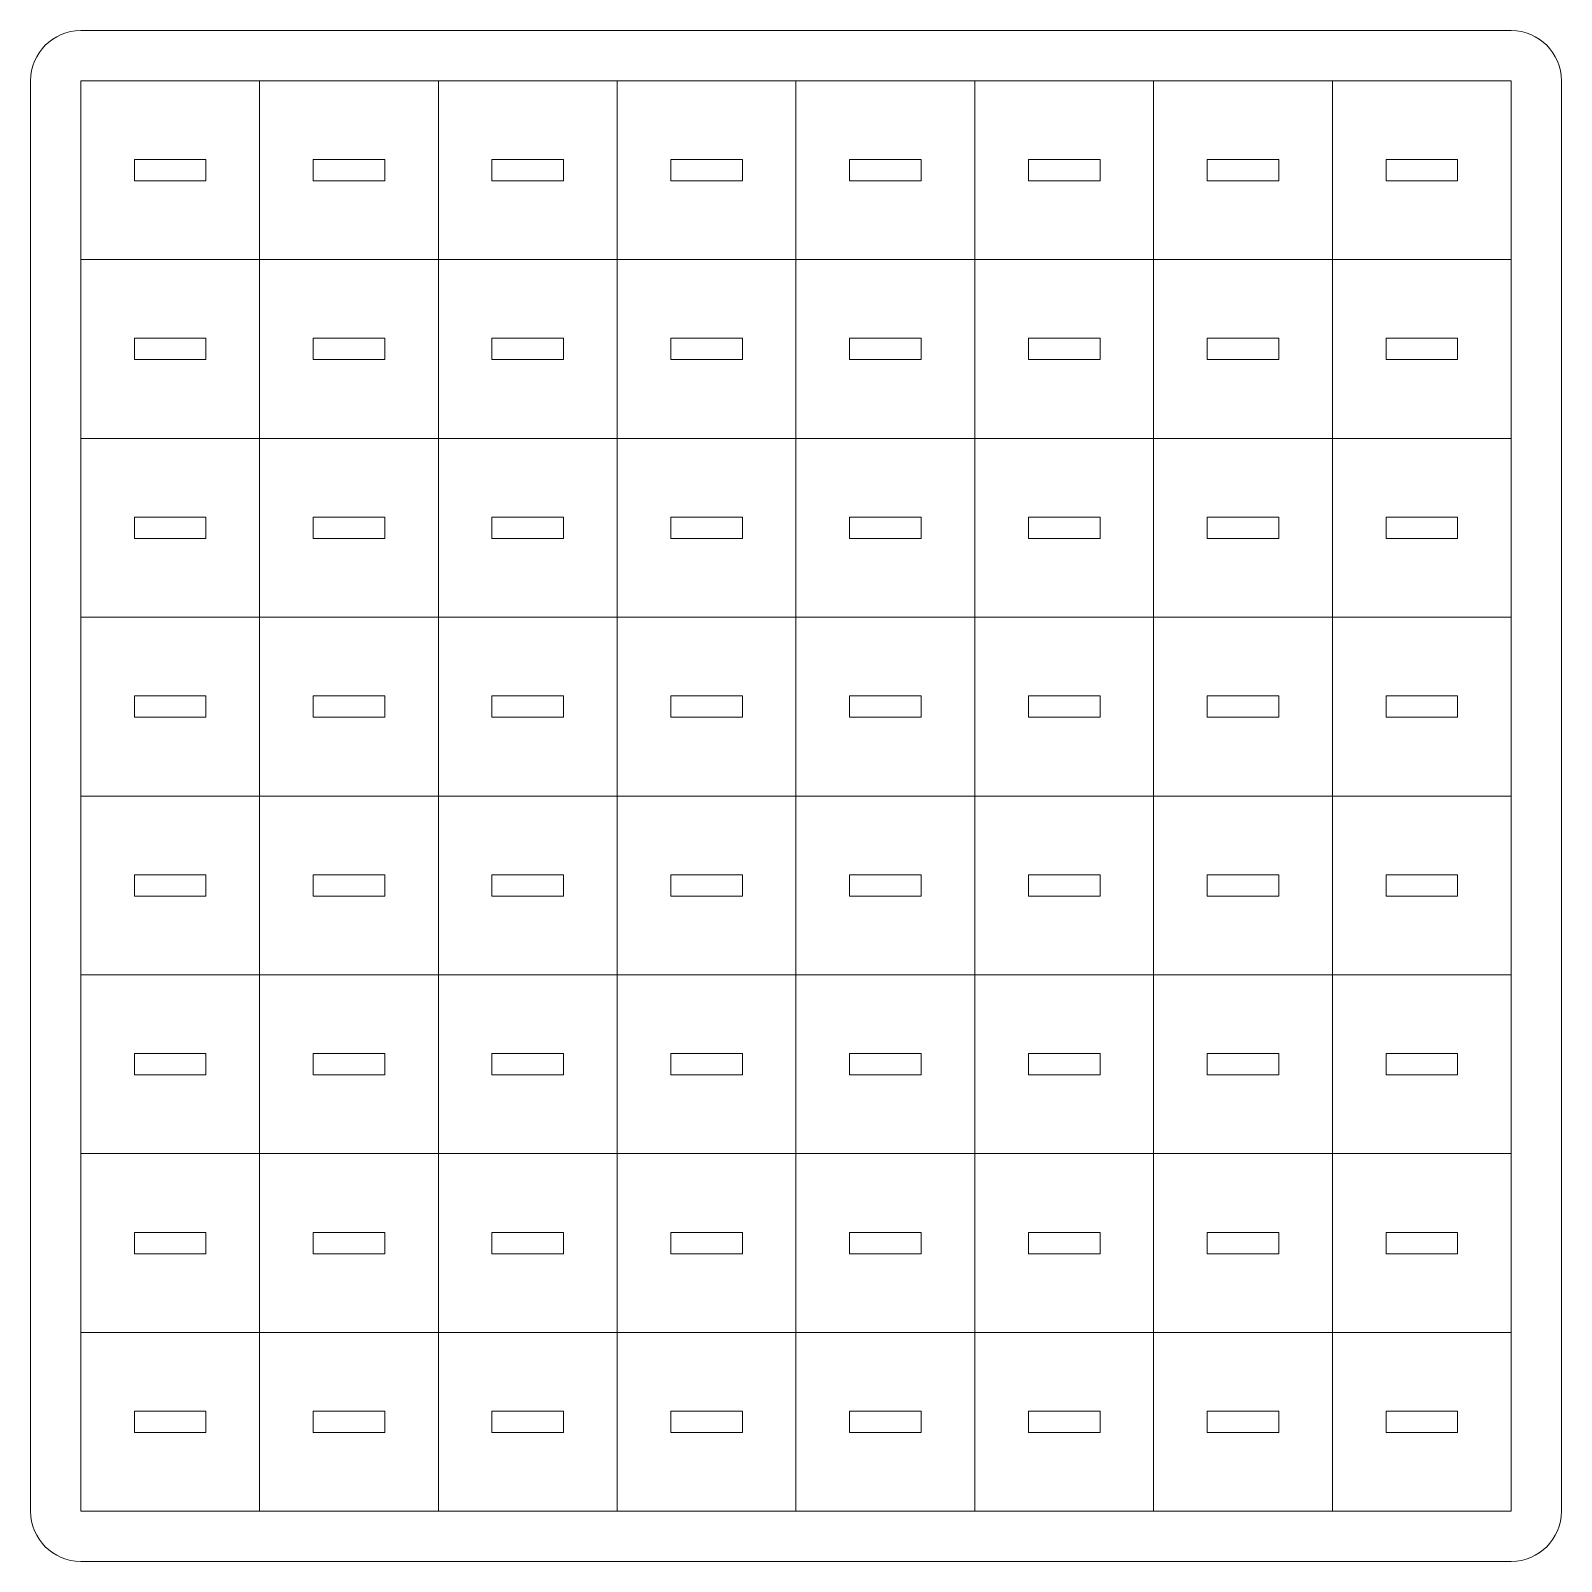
# Model space of a CAD drawing. Header units: millimetres. Extents: x 1411 to 2294, y -163 to 58.
# Drawn here: x 1836.5 to 2050.5, y -162.5 to 51.5 of the extents above; entities that cross this region are included whole.
import ezdxf

# ---------------------------------------------------------------- set-up
doc = ezdxf.new("R2010")
doc.units = ezdxf.units.MM
doc.header["$MEASUREMENT"] = 0
doc.layers.add('layer 1', color=7, linetype='Continuous')

msp = doc.modelspace()

# ---------------------------------------------------------------- linework, layer by layer
at = {"layer": 'layer 1', "color": 250, "lineweight": 18}
for points, knots in [([(1843.5294, 51.4584), (1843.5294, 51.4584), (2043.5294, 51.4584), (2043.5294, 51.4584), (2043.5294, 51.4584), (2047.3849, 51.4584), (2050.5294, 48.3139), (2050.5294, 44.4584), (2050.5294, 44.4584), (2050.5294, 44.4584), (2050.5294, -155.5416), (2050.5294, -155.5416), (2050.5294, -155.5416), (2050.5294, -159.3971), (2047.3849, -162.5416), (2043.5294, -162.5416), (2043.5294, -162.5416), (2043.5294, -162.5416), (1843.5294, -162.5416), (1843.5294, -162.5416), (1843.5294, -162.5416), (1839.6739, -162.5416), (1836.5294, -159.3971), (1836.5294, -155.5416), (1836.5294, -155.5416), (1836.5294, -155.5416), (1836.5294, 44.4584), (1836.5294, 44.4584), (1836.5294, 44.4584), (1836.5294, 48.3139), (1839.6739, 51.4584), (1843.5294, 51.4584)], [0, 0, 0, 0, 0.11111111, 0.11111111, 0.11111111, 0.11111111, 0.22222222, 0.22222222, 0.22222222, 0.22222222, 0.33333333, 0.33333333, 0.33333333, 0.33333333, 0.44444444, 0.44444444, 0.44444444, 0.44444444, 0.55555556, 0.55555556, 0.55555556, 0.55555556, 0.66666667, 0.66666667, 0.66666667, 0.66666667, 0.77777778, 0.77777778, 0.77777778, 0.77777778, 1, 1, 1, 1]), ([(1851.0294, 33.4584), (1851.0294, 33.4584), (1861.0294, 33.4584), (1861.0294, 33.4584), (1861.0294, 33.4584), (1861.0294, 33.4584), (1861.0294, 30.4584), (1861.0294, 30.4584), (1861.0294, 30.4584), (1861.0294, 30.4584), (1851.0294, 30.4584), (1851.0294, 30.4584), (1851.0294, 30.4584), (1851.0294, 30.4584), (1851.0294, 33.4584), (1851.0294, 33.4584)], [0, 0, 0, 0, 0.2, 0.2, 0.2, 0.2, 0.4, 0.4, 0.4, 0.4, 0.6, 0.6, 0.6, 0.6, 1, 1, 1, 1]), ([(1876.0294, 33.4584), (1876.0294, 33.4584), (1886.0294, 33.4584), (1886.0294, 33.4584), (1886.0294, 33.4584), (1886.0294, 33.4584), (1886.0294, 30.4584), (1886.0294, 30.4584), (1886.0294, 30.4584), (1886.0294, 30.4584), (1876.0294, 30.4584), (1876.0294, 30.4584), (1876.0294, 30.4584), (1876.0294, 30.4584), (1876.0294, 33.4584), (1876.0294, 33.4584)], [0, 0, 0, 0, 0.2, 0.2, 0.2, 0.2, 0.4, 0.4, 0.4, 0.4, 0.6, 0.6, 0.6, 0.6, 1, 1, 1, 1]), ([(1901.0294, 33.4584), (1901.0294, 33.4584), (1911.0294, 33.4584), (1911.0294, 33.4584), (1911.0294, 33.4584), (1911.0294, 33.4584), (1911.0294, 30.4584), (1911.0294, 30.4584), (1911.0294, 30.4584), (1911.0294, 30.4584), (1901.0294, 30.4584), (1901.0294, 30.4584), (1901.0294, 30.4584), (1901.0294, 30.4584), (1901.0294, 33.4584), (1901.0294, 33.4584)], [0, 0, 0, 0, 0.2, 0.2, 0.2, 0.2, 0.4, 0.4, 0.4, 0.4, 0.6, 0.6, 0.6, 0.6, 1, 1, 1, 1]), ([(1926.0294, 33.4584), (1926.0294, 33.4584), (1936.0294, 33.4584), (1936.0294, 33.4584), (1936.0294, 33.4584), (1936.0294, 33.4584), (1936.0294, 30.4584), (1936.0294, 30.4584), (1936.0294, 30.4584), (1936.0294, 30.4584), (1926.0294, 30.4584), (1926.0294, 30.4584), (1926.0294, 30.4584), (1926.0294, 30.4584), (1926.0294, 33.4584), (1926.0294, 33.4584)], [0, 0, 0, 0, 0.2, 0.2, 0.2, 0.2, 0.4, 0.4, 0.4, 0.4, 0.6, 0.6, 0.6, 0.6, 1, 1, 1, 1]), ([(1951.0294, 33.4584), (1951.0294, 33.4584), (1961.0294, 33.4584), (1961.0294, 33.4584), (1961.0294, 33.4584), (1961.0294, 33.4584), (1961.0294, 30.4584), (1961.0294, 30.4584), (1961.0294, 30.4584), (1961.0294, 30.4584), (1951.0294, 30.4584), (1951.0294, 30.4584), (1951.0294, 30.4584), (1951.0294, 30.4584), (1951.0294, 33.4584), (1951.0294, 33.4584)], [0, 0, 0, 0, 0.2, 0.2, 0.2, 0.2, 0.4, 0.4, 0.4, 0.4, 0.6, 0.6, 0.6, 0.6, 1, 1, 1, 1]), ([(1976.0294, 33.4584), (1976.0294, 33.4584), (1986.0294, 33.4584), (1986.0294, 33.4584), (1986.0294, 33.4584), (1986.0294, 33.4584), (1986.0294, 30.4584), (1986.0294, 30.4584), (1986.0294, 30.4584), (1986.0294, 30.4584), (1976.0294, 30.4584), (1976.0294, 30.4584), (1976.0294, 30.4584), (1976.0294, 30.4584), (1976.0294, 33.4584), (1976.0294, 33.4584)], [0, 0, 0, 0, 0.2, 0.2, 0.2, 0.2, 0.4, 0.4, 0.4, 0.4, 0.6, 0.6, 0.6, 0.6, 1, 1, 1, 1]), ([(2001.0294, 33.4584), (2001.0294, 33.4584), (2011.0294, 33.4584), (2011.0294, 33.4584), (2011.0294, 33.4584), (2011.0294, 33.4584), (2011.0294, 30.4584), (2011.0294, 30.4584), (2011.0294, 30.4584), (2011.0294, 30.4584), (2001.0294, 30.4584), (2001.0294, 30.4584), (2001.0294, 30.4584), (2001.0294, 30.4584), (2001.0294, 33.4584), (2001.0294, 33.4584)], [0, 0, 0, 0, 0.2, 0.2, 0.2, 0.2, 0.4, 0.4, 0.4, 0.4, 0.6, 0.6, 0.6, 0.6, 1, 1, 1, 1]), ([(2026.0294, 33.4584), (2026.0294, 33.4584), (2036.0294, 33.4584), (2036.0294, 33.4584), (2036.0294, 33.4584), (2036.0294, 33.4584), (2036.0294, 30.4584), (2036.0294, 30.4584), (2036.0294, 30.4584), (2036.0294, 30.4584), (2026.0294, 30.4584), (2026.0294, 30.4584), (2026.0294, 30.4584), (2026.0294, 30.4584), (2026.0294, 33.4584), (2026.0294, 33.4584)], [0, 0, 0, 0, 0.2, 0.2, 0.2, 0.2, 0.4, 0.4, 0.4, 0.4, 0.6, 0.6, 0.6, 0.6, 1, 1, 1, 1]), ([(1851.0294, 8.4584), (1851.0294, 8.4584), (1861.0294, 8.4584), (1861.0294, 8.4584), (1861.0294, 8.4584), (1861.0294, 8.4584), (1861.0294, 5.4584), (1861.0294, 5.4584), (1861.0294, 5.4584), (1861.0294, 5.4584), (1851.0294, 5.4584), (1851.0294, 5.4584), (1851.0294, 5.4584), (1851.0294, 5.4584), (1851.0294, 8.4584), (1851.0294, 8.4584)], [0, 0, 0, 0, 0.2, 0.2, 0.2, 0.2, 0.4, 0.4, 0.4, 0.4, 0.6, 0.6, 0.6, 0.6, 1, 1, 1, 1]), ([(1876.0294, 8.4584), (1876.0294, 8.4584), (1886.0294, 8.4584), (1886.0294, 8.4584), (1886.0294, 8.4584), (1886.0294, 8.4584), (1886.0294, 5.4584), (1886.0294, 5.4584), (1886.0294, 5.4584), (1886.0294, 5.4584), (1876.0294, 5.4584), (1876.0294, 5.4584), (1876.0294, 5.4584), (1876.0294, 5.4584), (1876.0294, 8.4584), (1876.0294, 8.4584)], [0, 0, 0, 0, 0.2, 0.2, 0.2, 0.2, 0.4, 0.4, 0.4, 0.4, 0.6, 0.6, 0.6, 0.6, 1, 1, 1, 1]), ([(1901.0294, 8.4584), (1901.0294, 8.4584), (1911.0294, 8.4584), (1911.0294, 8.4584), (1911.0294, 8.4584), (1911.0294, 8.4584), (1911.0294, 5.4584), (1911.0294, 5.4584), (1911.0294, 5.4584), (1911.0294, 5.4584), (1901.0294, 5.4584), (1901.0294, 5.4584), (1901.0294, 5.4584), (1901.0294, 5.4584), (1901.0294, 8.4584), (1901.0294, 8.4584)], [0, 0, 0, 0, 0.2, 0.2, 0.2, 0.2, 0.4, 0.4, 0.4, 0.4, 0.6, 0.6, 0.6, 0.6, 1, 1, 1, 1]), ([(1926.0294, 8.4584), (1926.0294, 8.4584), (1936.0294, 8.4584), (1936.0294, 8.4584), (1936.0294, 8.4584), (1936.0294, 8.4584), (1936.0294, 5.4584), (1936.0294, 5.4584), (1936.0294, 5.4584), (1936.0294, 5.4584), (1926.0294, 5.4584), (1926.0294, 5.4584), (1926.0294, 5.4584), (1926.0294, 5.4584), (1926.0294, 8.4584), (1926.0294, 8.4584)], [0, 0, 0, 0, 0.2, 0.2, 0.2, 0.2, 0.4, 0.4, 0.4, 0.4, 0.6, 0.6, 0.6, 0.6, 1, 1, 1, 1]), ([(1951.0294, 8.4584), (1951.0294, 8.4584), (1961.0294, 8.4584), (1961.0294, 8.4584), (1961.0294, 8.4584), (1961.0294, 8.4584), (1961.0294, 5.4584), (1961.0294, 5.4584), (1961.0294, 5.4584), (1961.0294, 5.4584), (1951.0294, 5.4584), (1951.0294, 5.4584), (1951.0294, 5.4584), (1951.0294, 5.4584), (1951.0294, 8.4584), (1951.0294, 8.4584)], [0, 0, 0, 0, 0.2, 0.2, 0.2, 0.2, 0.4, 0.4, 0.4, 0.4, 0.6, 0.6, 0.6, 0.6, 1, 1, 1, 1]), ([(1976.0294, 8.4584), (1976.0294, 8.4584), (1986.0294, 8.4584), (1986.0294, 8.4584), (1986.0294, 8.4584), (1986.0294, 8.4584), (1986.0294, 5.4584), (1986.0294, 5.4584), (1986.0294, 5.4584), (1986.0294, 5.4584), (1976.0294, 5.4584), (1976.0294, 5.4584), (1976.0294, 5.4584), (1976.0294, 5.4584), (1976.0294, 8.4584), (1976.0294, 8.4584)], [0, 0, 0, 0, 0.2, 0.2, 0.2, 0.2, 0.4, 0.4, 0.4, 0.4, 0.6, 0.6, 0.6, 0.6, 1, 1, 1, 1]), ([(2001.0294, 8.4584), (2001.0294, 8.4584), (2011.0294, 8.4584), (2011.0294, 8.4584), (2011.0294, 8.4584), (2011.0294, 8.4584), (2011.0294, 5.4584), (2011.0294, 5.4584), (2011.0294, 5.4584), (2011.0294, 5.4584), (2001.0294, 5.4584), (2001.0294, 5.4584), (2001.0294, 5.4584), (2001.0294, 5.4584), (2001.0294, 8.4584), (2001.0294, 8.4584)], [0, 0, 0, 0, 0.2, 0.2, 0.2, 0.2, 0.4, 0.4, 0.4, 0.4, 0.6, 0.6, 0.6, 0.6, 1, 1, 1, 1]), ([(2026.0294, 8.4584), (2026.0294, 8.4584), (2036.0294, 8.4584), (2036.0294, 8.4584), (2036.0294, 8.4584), (2036.0294, 8.4584), (2036.0294, 5.4584), (2036.0294, 5.4584), (2036.0294, 5.4584), (2036.0294, 5.4584), (2026.0294, 5.4584), (2026.0294, 5.4584), (2026.0294, 5.4584), (2026.0294, 5.4584), (2026.0294, 8.4584), (2026.0294, 8.4584)], [0, 0, 0, 0, 0.2, 0.2, 0.2, 0.2, 0.4, 0.4, 0.4, 0.4, 0.6, 0.6, 0.6, 0.6, 1, 1, 1, 1]), ([(1851.0294, -16.5416), (1851.0294, -16.5416), (1861.0294, -16.5416), (1861.0294, -16.5416), (1861.0294, -16.5416), (1861.0294, -16.5416), (1861.0294, -19.5416), (1861.0294, -19.5416), (1861.0294, -19.5416), (1861.0294, -19.5416), (1851.0294, -19.5416), (1851.0294, -19.5416), (1851.0294, -19.5416), (1851.0294, -19.5416), (1851.0294, -16.5416), (1851.0294, -16.5416)], [0, 0, 0, 0, 0.2, 0.2, 0.2, 0.2, 0.4, 0.4, 0.4, 0.4, 0.6, 0.6, 0.6, 0.6, 1, 1, 1, 1]), ([(1876.0294, -16.5416), (1876.0294, -16.5416), (1886.0294, -16.5416), (1886.0294, -16.5416), (1886.0294, -16.5416), (1886.0294, -16.5416), (1886.0294, -19.5416), (1886.0294, -19.5416), (1886.0294, -19.5416), (1886.0294, -19.5416), (1876.0294, -19.5416), (1876.0294, -19.5416), (1876.0294, -19.5416), (1876.0294, -19.5416), (1876.0294, -16.5416), (1876.0294, -16.5416)], [0, 0, 0, 0, 0.2, 0.2, 0.2, 0.2, 0.4, 0.4, 0.4, 0.4, 0.6, 0.6, 0.6, 0.6, 1, 1, 1, 1]), ([(1901.0294, -16.5416), (1901.0294, -16.5416), (1911.0294, -16.5416), (1911.0294, -16.5416), (1911.0294, -16.5416), (1911.0294, -16.5416), (1911.0294, -19.5416), (1911.0294, -19.5416), (1911.0294, -19.5416), (1911.0294, -19.5416), (1901.0294, -19.5416), (1901.0294, -19.5416), (1901.0294, -19.5416), (1901.0294, -19.5416), (1901.0294, -16.5416), (1901.0294, -16.5416)], [0, 0, 0, 0, 0.2, 0.2, 0.2, 0.2, 0.4, 0.4, 0.4, 0.4, 0.6, 0.6, 0.6, 0.6, 1, 1, 1, 1]), ([(1926.0294, -16.5416), (1926.0294, -16.5416), (1936.0294, -16.5416), (1936.0294, -16.5416), (1936.0294, -16.5416), (1936.0294, -16.5416), (1936.0294, -19.5416), (1936.0294, -19.5416), (1936.0294, -19.5416), (1936.0294, -19.5416), (1926.0294, -19.5416), (1926.0294, -19.5416), (1926.0294, -19.5416), (1926.0294, -19.5416), (1926.0294, -16.5416), (1926.0294, -16.5416)], [0, 0, 0, 0, 0.2, 0.2, 0.2, 0.2, 0.4, 0.4, 0.4, 0.4, 0.6, 0.6, 0.6, 0.6, 1, 1, 1, 1]), ([(1951.0294, -16.5416), (1951.0294, -16.5416), (1961.0294, -16.5416), (1961.0294, -16.5416), (1961.0294, -16.5416), (1961.0294, -16.5416), (1961.0294, -19.5416), (1961.0294, -19.5416), (1961.0294, -19.5416), (1961.0294, -19.5416), (1951.0294, -19.5416), (1951.0294, -19.5416), (1951.0294, -19.5416), (1951.0294, -19.5416), (1951.0294, -16.5416), (1951.0294, -16.5416)], [0, 0, 0, 0, 0.2, 0.2, 0.2, 0.2, 0.4, 0.4, 0.4, 0.4, 0.6, 0.6, 0.6, 0.6, 1, 1, 1, 1]), ([(1976.0294, -16.5416), (1976.0294, -16.5416), (1986.0294, -16.5416), (1986.0294, -16.5416), (1986.0294, -16.5416), (1986.0294, -16.5416), (1986.0294, -19.5416), (1986.0294, -19.5416), (1986.0294, -19.5416), (1986.0294, -19.5416), (1976.0294, -19.5416), (1976.0294, -19.5416), (1976.0294, -19.5416), (1976.0294, -19.5416), (1976.0294, -16.5416), (1976.0294, -16.5416)], [0, 0, 0, 0, 0.2, 0.2, 0.2, 0.2, 0.4, 0.4, 0.4, 0.4, 0.6, 0.6, 0.6, 0.6, 1, 1, 1, 1]), ([(2001.0294, -16.5416), (2001.0294, -16.5416), (2011.0294, -16.5416), (2011.0294, -16.5416), (2011.0294, -16.5416), (2011.0294, -16.5416), (2011.0294, -19.5416), (2011.0294, -19.5416), (2011.0294, -19.5416), (2011.0294, -19.5416), (2001.0294, -19.5416), (2001.0294, -19.5416), (2001.0294, -19.5416), (2001.0294, -19.5416), (2001.0294, -16.5416), (2001.0294, -16.5416)], [0, 0, 0, 0, 0.2, 0.2, 0.2, 0.2, 0.4, 0.4, 0.4, 0.4, 0.6, 0.6, 0.6, 0.6, 1, 1, 1, 1]), ([(2026.0294, -16.5416), (2026.0294, -16.5416), (2036.0294, -16.5416), (2036.0294, -16.5416), (2036.0294, -16.5416), (2036.0294, -16.5416), (2036.0294, -19.5416), (2036.0294, -19.5416), (2036.0294, -19.5416), (2036.0294, -19.5416), (2026.0294, -19.5416), (2026.0294, -19.5416), (2026.0294, -19.5416), (2026.0294, -19.5416), (2026.0294, -16.5416), (2026.0294, -16.5416)], [0, 0, 0, 0, 0.2, 0.2, 0.2, 0.2, 0.4, 0.4, 0.4, 0.4, 0.6, 0.6, 0.6, 0.6, 1, 1, 1, 1]), ([(1851.0294, -41.5416), (1851.0294, -41.5416), (1861.0294, -41.5416), (1861.0294, -41.5416), (1861.0294, -41.5416), (1861.0294, -41.5416), (1861.0294, -44.5416), (1861.0294, -44.5416), (1861.0294, -44.5416), (1861.0294, -44.5416), (1851.0294, -44.5416), (1851.0294, -44.5416), (1851.0294, -44.5416), (1851.0294, -44.5416), (1851.0294, -41.5416), (1851.0294, -41.5416)], [0, 0, 0, 0, 0.2, 0.2, 0.2, 0.2, 0.4, 0.4, 0.4, 0.4, 0.6, 0.6, 0.6, 0.6, 1, 1, 1, 1]), ([(1876.0294, -41.5416), (1876.0294, -41.5416), (1886.0294, -41.5416), (1886.0294, -41.5416), (1886.0294, -41.5416), (1886.0294, -41.5416), (1886.0294, -44.5416), (1886.0294, -44.5416), (1886.0294, -44.5416), (1886.0294, -44.5416), (1876.0294, -44.5416), (1876.0294, -44.5416), (1876.0294, -44.5416), (1876.0294, -44.5416), (1876.0294, -41.5416), (1876.0294, -41.5416)], [0, 0, 0, 0, 0.2, 0.2, 0.2, 0.2, 0.4, 0.4, 0.4, 0.4, 0.6, 0.6, 0.6, 0.6, 1, 1, 1, 1]), ([(1901.0294, -41.5416), (1901.0294, -41.5416), (1911.0294, -41.5416), (1911.0294, -41.5416), (1911.0294, -41.5416), (1911.0294, -41.5416), (1911.0294, -44.5416), (1911.0294, -44.5416), (1911.0294, -44.5416), (1911.0294, -44.5416), (1901.0294, -44.5416), (1901.0294, -44.5416), (1901.0294, -44.5416), (1901.0294, -44.5416), (1901.0294, -41.5416), (1901.0294, -41.5416)], [0, 0, 0, 0, 0.2, 0.2, 0.2, 0.2, 0.4, 0.4, 0.4, 0.4, 0.6, 0.6, 0.6, 0.6, 1, 1, 1, 1]), ([(1926.0294, -41.5416), (1926.0294, -41.5416), (1936.0294, -41.5416), (1936.0294, -41.5416), (1936.0294, -41.5416), (1936.0294, -41.5416), (1936.0294, -44.5416), (1936.0294, -44.5416), (1936.0294, -44.5416), (1936.0294, -44.5416), (1926.0294, -44.5416), (1926.0294, -44.5416), (1926.0294, -44.5416), (1926.0294, -44.5416), (1926.0294, -41.5416), (1926.0294, -41.5416)], [0, 0, 0, 0, 0.2, 0.2, 0.2, 0.2, 0.4, 0.4, 0.4, 0.4, 0.6, 0.6, 0.6, 0.6, 1, 1, 1, 1]), ([(1951.0294, -41.5416), (1951.0294, -41.5416), (1961.0294, -41.5416), (1961.0294, -41.5416), (1961.0294, -41.5416), (1961.0294, -41.5416), (1961.0294, -44.5416), (1961.0294, -44.5416), (1961.0294, -44.5416), (1961.0294, -44.5416), (1951.0294, -44.5416), (1951.0294, -44.5416), (1951.0294, -44.5416), (1951.0294, -44.5416), (1951.0294, -41.5416), (1951.0294, -41.5416)], [0, 0, 0, 0, 0.2, 0.2, 0.2, 0.2, 0.4, 0.4, 0.4, 0.4, 0.6, 0.6, 0.6, 0.6, 1, 1, 1, 1]), ([(1976.0294, -41.5416), (1976.0294, -41.5416), (1986.0294, -41.5416), (1986.0294, -41.5416), (1986.0294, -41.5416), (1986.0294, -41.5416), (1986.0294, -44.5416), (1986.0294, -44.5416), (1986.0294, -44.5416), (1986.0294, -44.5416), (1976.0294, -44.5416), (1976.0294, -44.5416), (1976.0294, -44.5416), (1976.0294, -44.5416), (1976.0294, -41.5416), (1976.0294, -41.5416)], [0, 0, 0, 0, 0.2, 0.2, 0.2, 0.2, 0.4, 0.4, 0.4, 0.4, 0.6, 0.6, 0.6, 0.6, 1, 1, 1, 1]), ([(2001.0294, -41.5416), (2001.0294, -41.5416), (2011.0294, -41.5416), (2011.0294, -41.5416), (2011.0294, -41.5416), (2011.0294, -41.5416), (2011.0294, -44.5416), (2011.0294, -44.5416), (2011.0294, -44.5416), (2011.0294, -44.5416), (2001.0294, -44.5416), (2001.0294, -44.5416), (2001.0294, -44.5416), (2001.0294, -44.5416), (2001.0294, -41.5416), (2001.0294, -41.5416)], [0, 0, 0, 0, 0.2, 0.2, 0.2, 0.2, 0.4, 0.4, 0.4, 0.4, 0.6, 0.6, 0.6, 0.6, 1, 1, 1, 1]), ([(2026.0294, -41.5416), (2026.0294, -41.5416), (2036.0294, -41.5416), (2036.0294, -41.5416), (2036.0294, -41.5416), (2036.0294, -41.5416), (2036.0294, -44.5416), (2036.0294, -44.5416), (2036.0294, -44.5416), (2036.0294, -44.5416), (2026.0294, -44.5416), (2026.0294, -44.5416), (2026.0294, -44.5416), (2026.0294, -44.5416), (2026.0294, -41.5416), (2026.0294, -41.5416)], [0, 0, 0, 0, 0.2, 0.2, 0.2, 0.2, 0.4, 0.4, 0.4, 0.4, 0.6, 0.6, 0.6, 0.6, 1, 1, 1, 1]), ([(1851.0294, -66.5416), (1851.0294, -66.5416), (1861.0294, -66.5416), (1861.0294, -66.5416), (1861.0294, -66.5416), (1861.0294, -66.5416), (1861.0294, -69.5416), (1861.0294, -69.5416), (1861.0294, -69.5416), (1861.0294, -69.5416), (1851.0294, -69.5416), (1851.0294, -69.5416), (1851.0294, -69.5416), (1851.0294, -69.5416), (1851.0294, -66.5416), (1851.0294, -66.5416)], [0, 0, 0, 0, 0.2, 0.2, 0.2, 0.2, 0.4, 0.4, 0.4, 0.4, 0.6, 0.6, 0.6, 0.6, 1, 1, 1, 1]), ([(1876.0294, -66.5416), (1876.0294, -66.5416), (1886.0294, -66.5416), (1886.0294, -66.5416), (1886.0294, -66.5416), (1886.0294, -66.5416), (1886.0294, -69.5416), (1886.0294, -69.5416), (1886.0294, -69.5416), (1886.0294, -69.5416), (1876.0294, -69.5416), (1876.0294, -69.5416), (1876.0294, -69.5416), (1876.0294, -69.5416), (1876.0294, -66.5416), (1876.0294, -66.5416)], [0, 0, 0, 0, 0.2, 0.2, 0.2, 0.2, 0.4, 0.4, 0.4, 0.4, 0.6, 0.6, 0.6, 0.6, 1, 1, 1, 1]), ([(1901.0294, -66.5416), (1901.0294, -66.5416), (1911.0294, -66.5416), (1911.0294, -66.5416), (1911.0294, -66.5416), (1911.0294, -66.5416), (1911.0294, -69.5416), (1911.0294, -69.5416), (1911.0294, -69.5416), (1911.0294, -69.5416), (1901.0294, -69.5416), (1901.0294, -69.5416), (1901.0294, -69.5416), (1901.0294, -69.5416), (1901.0294, -66.5416), (1901.0294, -66.5416)], [0, 0, 0, 0, 0.2, 0.2, 0.2, 0.2, 0.4, 0.4, 0.4, 0.4, 0.6, 0.6, 0.6, 0.6, 1, 1, 1, 1]), ([(1926.0294, -66.5416), (1926.0294, -66.5416), (1936.0294, -66.5416), (1936.0294, -66.5416), (1936.0294, -66.5416), (1936.0294, -66.5416), (1936.0294, -69.5416), (1936.0294, -69.5416), (1936.0294, -69.5416), (1936.0294, -69.5416), (1926.0294, -69.5416), (1926.0294, -69.5416), (1926.0294, -69.5416), (1926.0294, -69.5416), (1926.0294, -66.5416), (1926.0294, -66.5416)], [0, 0, 0, 0, 0.2, 0.2, 0.2, 0.2, 0.4, 0.4, 0.4, 0.4, 0.6, 0.6, 0.6, 0.6, 1, 1, 1, 1]), ([(1951.0294, -66.5416), (1951.0294, -66.5416), (1961.0294, -66.5416), (1961.0294, -66.5416), (1961.0294, -66.5416), (1961.0294, -66.5416), (1961.0294, -69.5416), (1961.0294, -69.5416), (1961.0294, -69.5416), (1961.0294, -69.5416), (1951.0294, -69.5416), (1951.0294, -69.5416), (1951.0294, -69.5416), (1951.0294, -69.5416), (1951.0294, -66.5416), (1951.0294, -66.5416)], [0, 0, 0, 0, 0.2, 0.2, 0.2, 0.2, 0.4, 0.4, 0.4, 0.4, 0.6, 0.6, 0.6, 0.6, 1, 1, 1, 1]), ([(1976.0294, -66.5416), (1976.0294, -66.5416), (1986.0294, -66.5416), (1986.0294, -66.5416), (1986.0294, -66.5416), (1986.0294, -66.5416), (1986.0294, -69.5416), (1986.0294, -69.5416), (1986.0294, -69.5416), (1986.0294, -69.5416), (1976.0294, -69.5416), (1976.0294, -69.5416), (1976.0294, -69.5416), (1976.0294, -69.5416), (1976.0294, -66.5416), (1976.0294, -66.5416)], [0, 0, 0, 0, 0.2, 0.2, 0.2, 0.2, 0.4, 0.4, 0.4, 0.4, 0.6, 0.6, 0.6, 0.6, 1, 1, 1, 1]), ([(2001.0294, -66.5416), (2001.0294, -66.5416), (2011.0294, -66.5416), (2011.0294, -66.5416), (2011.0294, -66.5416), (2011.0294, -66.5416), (2011.0294, -69.5416), (2011.0294, -69.5416), (2011.0294, -69.5416), (2011.0294, -69.5416), (2001.0294, -69.5416), (2001.0294, -69.5416), (2001.0294, -69.5416), (2001.0294, -69.5416), (2001.0294, -66.5416), (2001.0294, -66.5416)], [0, 0, 0, 0, 0.2, 0.2, 0.2, 0.2, 0.4, 0.4, 0.4, 0.4, 0.6, 0.6, 0.6, 0.6, 1, 1, 1, 1]), ([(2026.0294, -66.5416), (2026.0294, -66.5416), (2036.0294, -66.5416), (2036.0294, -66.5416), (2036.0294, -66.5416), (2036.0294, -66.5416), (2036.0294, -69.5416), (2036.0294, -69.5416), (2036.0294, -69.5416), (2036.0294, -69.5416), (2026.0294, -69.5416), (2026.0294, -69.5416), (2026.0294, -69.5416), (2026.0294, -69.5416), (2026.0294, -66.5416), (2026.0294, -66.5416)], [0, 0, 0, 0, 0.2, 0.2, 0.2, 0.2, 0.4, 0.4, 0.4, 0.4, 0.6, 0.6, 0.6, 0.6, 1, 1, 1, 1]), ([(1851.0294, -91.5416), (1851.0294, -91.5416), (1861.0294, -91.5416), (1861.0294, -91.5416), (1861.0294, -91.5416), (1861.0294, -91.5416), (1861.0294, -94.5416), (1861.0294, -94.5416), (1861.0294, -94.5416), (1861.0294, -94.5416), (1851.0294, -94.5416), (1851.0294, -94.5416), (1851.0294, -94.5416), (1851.0294, -94.5416), (1851.0294, -91.5416), (1851.0294, -91.5416)], [0, 0, 0, 0, 0.2, 0.2, 0.2, 0.2, 0.4, 0.4, 0.4, 0.4, 0.6, 0.6, 0.6, 0.6, 1, 1, 1, 1]), ([(1876.0294, -91.5416), (1876.0294, -91.5416), (1886.0294, -91.5416), (1886.0294, -91.5416), (1886.0294, -91.5416), (1886.0294, -91.5416), (1886.0294, -94.5416), (1886.0294, -94.5416), (1886.0294, -94.5416), (1886.0294, -94.5416), (1876.0294, -94.5416), (1876.0294, -94.5416), (1876.0294, -94.5416), (1876.0294, -94.5416), (1876.0294, -91.5416), (1876.0294, -91.5416)], [0, 0, 0, 0, 0.2, 0.2, 0.2, 0.2, 0.4, 0.4, 0.4, 0.4, 0.6, 0.6, 0.6, 0.6, 1, 1, 1, 1]), ([(1901.0294, -91.5416), (1901.0294, -91.5416), (1911.0294, -91.5416), (1911.0294, -91.5416), (1911.0294, -91.5416), (1911.0294, -91.5416), (1911.0294, -94.5416), (1911.0294, -94.5416), (1911.0294, -94.5416), (1911.0294, -94.5416), (1901.0294, -94.5416), (1901.0294, -94.5416), (1901.0294, -94.5416), (1901.0294, -94.5416), (1901.0294, -91.5416), (1901.0294, -91.5416)], [0, 0, 0, 0, 0.2, 0.2, 0.2, 0.2, 0.4, 0.4, 0.4, 0.4, 0.6, 0.6, 0.6, 0.6, 1, 1, 1, 1]), ([(1926.0294, -91.5416), (1926.0294, -91.5416), (1936.0294, -91.5416), (1936.0294, -91.5416), (1936.0294, -91.5416), (1936.0294, -91.5416), (1936.0294, -94.5416), (1936.0294, -94.5416), (1936.0294, -94.5416), (1936.0294, -94.5416), (1926.0294, -94.5416), (1926.0294, -94.5416), (1926.0294, -94.5416), (1926.0294, -94.5416), (1926.0294, -91.5416), (1926.0294, -91.5416)], [0, 0, 0, 0, 0.2, 0.2, 0.2, 0.2, 0.4, 0.4, 0.4, 0.4, 0.6, 0.6, 0.6, 0.6, 1, 1, 1, 1]), ([(1951.0294, -91.5416), (1951.0294, -91.5416), (1961.0294, -91.5416), (1961.0294, -91.5416), (1961.0294, -91.5416), (1961.0294, -91.5416), (1961.0294, -94.5416), (1961.0294, -94.5416), (1961.0294, -94.5416), (1961.0294, -94.5416), (1951.0294, -94.5416), (1951.0294, -94.5416), (1951.0294, -94.5416), (1951.0294, -94.5416), (1951.0294, -91.5416), (1951.0294, -91.5416)], [0, 0, 0, 0, 0.2, 0.2, 0.2, 0.2, 0.4, 0.4, 0.4, 0.4, 0.6, 0.6, 0.6, 0.6, 1, 1, 1, 1]), ([(1976.0294, -91.5416), (1976.0294, -91.5416), (1986.0294, -91.5416), (1986.0294, -91.5416), (1986.0294, -91.5416), (1986.0294, -91.5416), (1986.0294, -94.5416), (1986.0294, -94.5416), (1986.0294, -94.5416), (1986.0294, -94.5416), (1976.0294, -94.5416), (1976.0294, -94.5416), (1976.0294, -94.5416), (1976.0294, -94.5416), (1976.0294, -91.5416), (1976.0294, -91.5416)], [0, 0, 0, 0, 0.2, 0.2, 0.2, 0.2, 0.4, 0.4, 0.4, 0.4, 0.6, 0.6, 0.6, 0.6, 1, 1, 1, 1]), ([(2001.0294, -91.5416), (2001.0294, -91.5416), (2011.0294, -91.5416), (2011.0294, -91.5416), (2011.0294, -91.5416), (2011.0294, -91.5416), (2011.0294, -94.5416), (2011.0294, -94.5416), (2011.0294, -94.5416), (2011.0294, -94.5416), (2001.0294, -94.5416), (2001.0294, -94.5416), (2001.0294, -94.5416), (2001.0294, -94.5416), (2001.0294, -91.5416), (2001.0294, -91.5416)], [0, 0, 0, 0, 0.2, 0.2, 0.2, 0.2, 0.4, 0.4, 0.4, 0.4, 0.6, 0.6, 0.6, 0.6, 1, 1, 1, 1]), ([(2026.0294, -91.5416), (2026.0294, -91.5416), (2036.0294, -91.5416), (2036.0294, -91.5416), (2036.0294, -91.5416), (2036.0294, -91.5416), (2036.0294, -94.5416), (2036.0294, -94.5416), (2036.0294, -94.5416), (2036.0294, -94.5416), (2026.0294, -94.5416), (2026.0294, -94.5416), (2026.0294, -94.5416), (2026.0294, -94.5416), (2026.0294, -91.5416), (2026.0294, -91.5416)], [0, 0, 0, 0, 0.2, 0.2, 0.2, 0.2, 0.4, 0.4, 0.4, 0.4, 0.6, 0.6, 0.6, 0.6, 1, 1, 1, 1]), ([(1851.0294, -116.5416), (1851.0294, -116.5416), (1861.0294, -116.5416), (1861.0294, -116.5416), (1861.0294, -116.5416), (1861.0294, -116.5416), (1861.0294, -119.5416), (1861.0294, -119.5416), (1861.0294, -119.5416), (1861.0294, -119.5416), (1851.0294, -119.5416), (1851.0294, -119.5416), (1851.0294, -119.5416), (1851.0294, -119.5416), (1851.0294, -116.5416), (1851.0294, -116.5416)], [0, 0, 0, 0, 0.2, 0.2, 0.2, 0.2, 0.4, 0.4, 0.4, 0.4, 0.6, 0.6, 0.6, 0.6, 1, 1, 1, 1]), ([(1876.0294, -116.5416), (1876.0294, -116.5416), (1886.0294, -116.5416), (1886.0294, -116.5416), (1886.0294, -116.5416), (1886.0294, -116.5416), (1886.0294, -119.5416), (1886.0294, -119.5416), (1886.0294, -119.5416), (1886.0294, -119.5416), (1876.0294, -119.5416), (1876.0294, -119.5416), (1876.0294, -119.5416), (1876.0294, -119.5416), (1876.0294, -116.5416), (1876.0294, -116.5416)], [0, 0, 0, 0, 0.2, 0.2, 0.2, 0.2, 0.4, 0.4, 0.4, 0.4, 0.6, 0.6, 0.6, 0.6, 1, 1, 1, 1]), ([(1901.0294, -116.5416), (1901.0294, -116.5416), (1911.0294, -116.5416), (1911.0294, -116.5416), (1911.0294, -116.5416), (1911.0294, -116.5416), (1911.0294, -119.5416), (1911.0294, -119.5416), (1911.0294, -119.5416), (1911.0294, -119.5416), (1901.0294, -119.5416), (1901.0294, -119.5416), (1901.0294, -119.5416), (1901.0294, -119.5416), (1901.0294, -116.5416), (1901.0294, -116.5416)], [0, 0, 0, 0, 0.2, 0.2, 0.2, 0.2, 0.4, 0.4, 0.4, 0.4, 0.6, 0.6, 0.6, 0.6, 1, 1, 1, 1]), ([(1926.0294, -116.5416), (1926.0294, -116.5416), (1936.0294, -116.5416), (1936.0294, -116.5416), (1936.0294, -116.5416), (1936.0294, -116.5416), (1936.0294, -119.5416), (1936.0294, -119.5416), (1936.0294, -119.5416), (1936.0294, -119.5416), (1926.0294, -119.5416), (1926.0294, -119.5416), (1926.0294, -119.5416), (1926.0294, -119.5416), (1926.0294, -116.5416), (1926.0294, -116.5416)], [0, 0, 0, 0, 0.2, 0.2, 0.2, 0.2, 0.4, 0.4, 0.4, 0.4, 0.6, 0.6, 0.6, 0.6, 1, 1, 1, 1]), ([(1951.0294, -116.5416), (1951.0294, -116.5416), (1961.0294, -116.5416), (1961.0294, -116.5416), (1961.0294, -116.5416), (1961.0294, -116.5416), (1961.0294, -119.5416), (1961.0294, -119.5416), (1961.0294, -119.5416), (1961.0294, -119.5416), (1951.0294, -119.5416), (1951.0294, -119.5416), (1951.0294, -119.5416), (1951.0294, -119.5416), (1951.0294, -116.5416), (1951.0294, -116.5416)], [0, 0, 0, 0, 0.2, 0.2, 0.2, 0.2, 0.4, 0.4, 0.4, 0.4, 0.6, 0.6, 0.6, 0.6, 1, 1, 1, 1]), ([(1976.0294, -116.5416), (1976.0294, -116.5416), (1986.0294, -116.5416), (1986.0294, -116.5416), (1986.0294, -116.5416), (1986.0294, -116.5416), (1986.0294, -119.5416), (1986.0294, -119.5416), (1986.0294, -119.5416), (1986.0294, -119.5416), (1976.0294, -119.5416), (1976.0294, -119.5416), (1976.0294, -119.5416), (1976.0294, -119.5416), (1976.0294, -116.5416), (1976.0294, -116.5416)], [0, 0, 0, 0, 0.2, 0.2, 0.2, 0.2, 0.4, 0.4, 0.4, 0.4, 0.6, 0.6, 0.6, 0.6, 1, 1, 1, 1]), ([(2001.0294, -116.5416), (2001.0294, -116.5416), (2011.0294, -116.5416), (2011.0294, -116.5416), (2011.0294, -116.5416), (2011.0294, -116.5416), (2011.0294, -119.5416), (2011.0294, -119.5416), (2011.0294, -119.5416), (2011.0294, -119.5416), (2001.0294, -119.5416), (2001.0294, -119.5416), (2001.0294, -119.5416), (2001.0294, -119.5416), (2001.0294, -116.5416), (2001.0294, -116.5416)], [0, 0, 0, 0, 0.2, 0.2, 0.2, 0.2, 0.4, 0.4, 0.4, 0.4, 0.6, 0.6, 0.6, 0.6, 1, 1, 1, 1]), ([(2026.0294, -116.5416), (2026.0294, -116.5416), (2036.0294, -116.5416), (2036.0294, -116.5416), (2036.0294, -116.5416), (2036.0294, -116.5416), (2036.0294, -119.5416), (2036.0294, -119.5416), (2036.0294, -119.5416), (2036.0294, -119.5416), (2026.0294, -119.5416), (2026.0294, -119.5416), (2026.0294, -119.5416), (2026.0294, -119.5416), (2026.0294, -116.5416), (2026.0294, -116.5416)], [0, 0, 0, 0, 0.2, 0.2, 0.2, 0.2, 0.4, 0.4, 0.4, 0.4, 0.6, 0.6, 0.6, 0.6, 1, 1, 1, 1]), ([(1851.0294, -141.5416), (1851.0294, -141.5416), (1861.0294, -141.5416), (1861.0294, -141.5416), (1861.0294, -141.5416), (1861.0294, -141.5416), (1861.0294, -144.5416), (1861.0294, -144.5416), (1861.0294, -144.5416), (1861.0294, -144.5416), (1851.0294, -144.5416), (1851.0294, -144.5416), (1851.0294, -144.5416), (1851.0294, -144.5416), (1851.0294, -141.5416), (1851.0294, -141.5416)], [0, 0, 0, 0, 0.2, 0.2, 0.2, 0.2, 0.4, 0.4, 0.4, 0.4, 0.6, 0.6, 0.6, 0.6, 1, 1, 1, 1]), ([(1876.0294, -141.5416), (1876.0294, -141.5416), (1886.0294, -141.5416), (1886.0294, -141.5416), (1886.0294, -141.5416), (1886.0294, -141.5416), (1886.0294, -144.5416), (1886.0294, -144.5416), (1886.0294, -144.5416), (1886.0294, -144.5416), (1876.0294, -144.5416), (1876.0294, -144.5416), (1876.0294, -144.5416), (1876.0294, -144.5416), (1876.0294, -141.5416), (1876.0294, -141.5416)], [0, 0, 0, 0, 0.2, 0.2, 0.2, 0.2, 0.4, 0.4, 0.4, 0.4, 0.6, 0.6, 0.6, 0.6, 1, 1, 1, 1]), ([(1901.0294, -141.5416), (1901.0294, -141.5416), (1911.0294, -141.5416), (1911.0294, -141.5416), (1911.0294, -141.5416), (1911.0294, -141.5416), (1911.0294, -144.5416), (1911.0294, -144.5416), (1911.0294, -144.5416), (1911.0294, -144.5416), (1901.0294, -144.5416), (1901.0294, -144.5416), (1901.0294, -144.5416), (1901.0294, -144.5416), (1901.0294, -141.5416), (1901.0294, -141.5416)], [0, 0, 0, 0, 0.2, 0.2, 0.2, 0.2, 0.4, 0.4, 0.4, 0.4, 0.6, 0.6, 0.6, 0.6, 1, 1, 1, 1]), ([(1926.0294, -141.5416), (1926.0294, -141.5416), (1936.0294, -141.5416), (1936.0294, -141.5416), (1936.0294, -141.5416), (1936.0294, -141.5416), (1936.0294, -144.5416), (1936.0294, -144.5416), (1936.0294, -144.5416), (1936.0294, -144.5416), (1926.0294, -144.5416), (1926.0294, -144.5416), (1926.0294, -144.5416), (1926.0294, -144.5416), (1926.0294, -141.5416), (1926.0294, -141.5416)], [0, 0, 0, 0, 0.2, 0.2, 0.2, 0.2, 0.4, 0.4, 0.4, 0.4, 0.6, 0.6, 0.6, 0.6, 1, 1, 1, 1]), ([(1951.0294, -141.5416), (1951.0294, -141.5416), (1961.0294, -141.5416), (1961.0294, -141.5416), (1961.0294, -141.5416), (1961.0294, -141.5416), (1961.0294, -144.5416), (1961.0294, -144.5416), (1961.0294, -144.5416), (1961.0294, -144.5416), (1951.0294, -144.5416), (1951.0294, -144.5416), (1951.0294, -144.5416), (1951.0294, -144.5416), (1951.0294, -141.5416), (1951.0294, -141.5416)], [0, 0, 0, 0, 0.2, 0.2, 0.2, 0.2, 0.4, 0.4, 0.4, 0.4, 0.6, 0.6, 0.6, 0.6, 1, 1, 1, 1]), ([(1976.0294, -141.5416), (1976.0294, -141.5416), (1986.0294, -141.5416), (1986.0294, -141.5416), (1986.0294, -141.5416), (1986.0294, -141.5416), (1986.0294, -144.5416), (1986.0294, -144.5416), (1986.0294, -144.5416), (1986.0294, -144.5416), (1976.0294, -144.5416), (1976.0294, -144.5416), (1976.0294, -144.5416), (1976.0294, -144.5416), (1976.0294, -141.5416), (1976.0294, -141.5416)], [0, 0, 0, 0, 0.2, 0.2, 0.2, 0.2, 0.4, 0.4, 0.4, 0.4, 0.6, 0.6, 0.6, 0.6, 1, 1, 1, 1]), ([(2001.0294, -141.5416), (2001.0294, -141.5416), (2011.0294, -141.5416), (2011.0294, -141.5416), (2011.0294, -141.5416), (2011.0294, -141.5416), (2011.0294, -144.5416), (2011.0294, -144.5416), (2011.0294, -144.5416), (2011.0294, -144.5416), (2001.0294, -144.5416), (2001.0294, -144.5416), (2001.0294, -144.5416), (2001.0294, -144.5416), (2001.0294, -141.5416), (2001.0294, -141.5416)], [0, 0, 0, 0, 0.2, 0.2, 0.2, 0.2, 0.4, 0.4, 0.4, 0.4, 0.6, 0.6, 0.6, 0.6, 1, 1, 1, 1]), ([(2026.0294, -141.5416), (2026.0294, -141.5416), (2036.0294, -141.5416), (2036.0294, -141.5416), (2036.0294, -141.5416), (2036.0294, -141.5416), (2036.0294, -144.5416), (2036.0294, -144.5416), (2036.0294, -144.5416), (2036.0294, -144.5416), (2026.0294, -144.5416), (2026.0294, -144.5416), (2026.0294, -144.5416), (2026.0294, -144.5416), (2026.0294, -141.5416), (2026.0294, -141.5416)], [0, 0, 0, 0, 0.2, 0.2, 0.2, 0.2, 0.4, 0.4, 0.4, 0.4, 0.6, 0.6, 0.6, 0.6, 1, 1, 1, 1])]:
    msp.add_open_spline(points, degree=3, knots=knots, dxfattribs=at)
at = {"layer": 'layer 1', "color": 114, "lineweight": 18}
msp.add_open_spline([(1843.5294, 44.4584), (1843.5294, 44.4584), (2043.5294, 44.4584), (2043.5294, 44.4584), (2043.5294, 44.4584), (2043.5294, 44.4584), (2043.5294, -155.5416), (2043.5294, -155.5416), (2043.5294, -155.5416), (2043.5294, -155.5416), (1843.5294, -155.5416), (1843.5294, -155.5416), (1843.5294, -155.5416), (1843.5294, -155.5416), (1843.5294, 44.4584), (1843.5294, 44.4584)], degree=3, knots=[0, 0, 0, 0, 0.2, 0.2, 0.2, 0.2, 0.4, 0.4, 0.4, 0.4, 0.6, 0.6, 0.6, 0.6, 1, 1, 1, 1], dxfattribs=at)
for points in [[(1868.5294, 44.4584), (1868.5294, 44.4584), (1868.5294, -155.5416), (1868.5294, -155.5416)], [(1893.5294, 44.4584), (1893.5294, 44.4584), (1893.5294, -155.5416), (1893.5294, -155.5416)], [(1918.5294, 44.4584), (1918.5294, 44.4584), (1918.5294, -155.5416), (1918.5294, -155.5416)], [(1943.5294, 44.4584), (1943.5294, 44.4584), (1943.5294, -155.5416), (1943.5294, -155.5416)], [(1968.5294, 44.4584), (1968.5294, 44.4584), (1968.5294, -155.5416), (1968.5294, -155.5416)], [(1993.5294, 44.4584), (1993.5294, 44.4584), (1993.5294, -155.5416), (1993.5294, -155.5416)], [(2018.5294, 44.4584), (2018.5294, 44.4584), (2018.5294, -155.5416), (2018.5294, -155.5416)], [(1843.5294, 19.4584), (1843.5294, 19.4584), (2043.5294, 19.4584), (2043.5294, 19.4584)], [(1843.5294, -5.5416), (1843.5294, -5.5416), (2043.5294, -5.5416), (2043.5294, -5.5416)], [(1843.5294, -30.5416), (1843.5294, -30.5416), (2043.5294, -30.5416), (2043.5294, -30.5416)], [(1843.5294, -55.5416), (1843.5294, -55.5416), (2043.5294, -55.5416), (2043.5294, -55.5416)], [(1843.5294, -80.5416), (1843.5294, -80.5416), (2043.5294, -80.5416), (2043.5294, -80.5416)], [(1843.5294, -105.5416), (1843.5294, -105.5416), (2043.5294, -105.5416), (2043.5294, -105.5416)], [(1843.5294, -130.5416), (1843.5294, -130.5416), (2043.5294, -130.5416), (2043.5294, -130.5416)]]:
    msp.add_open_spline(points, degree=3, dxfattribs=at)

doc.saveas('drawing.dxf')
